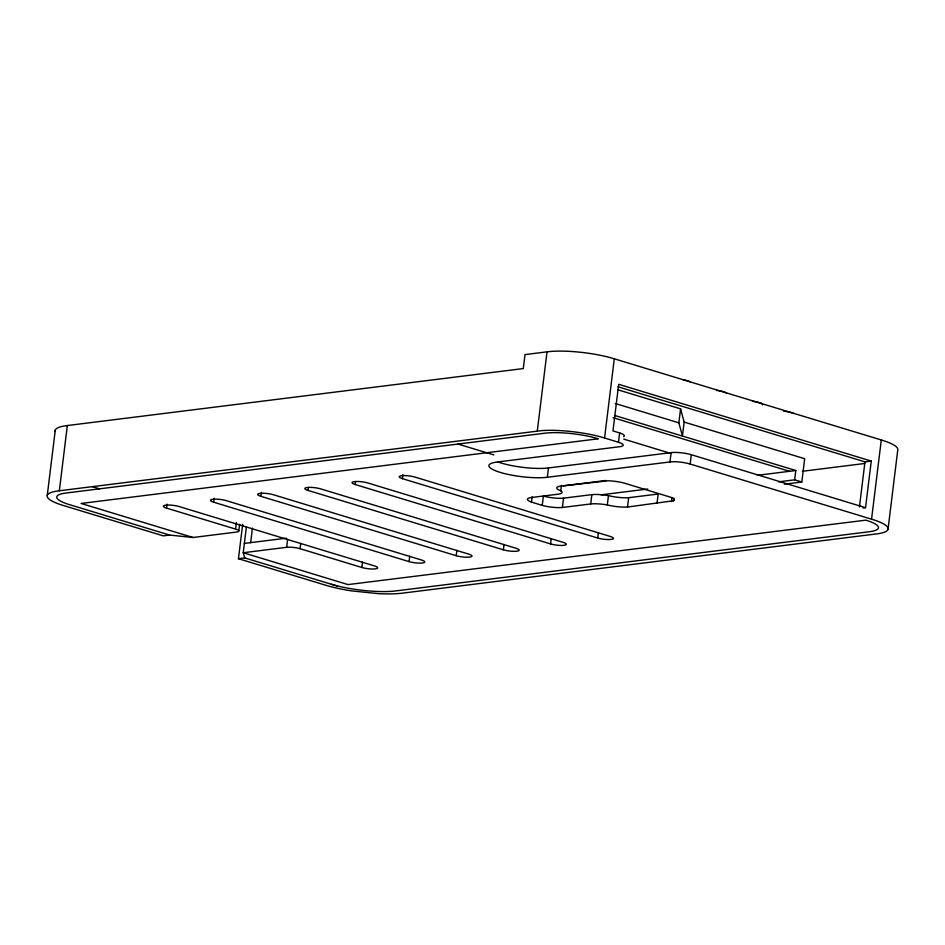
<?xml version="1.0" encoding="UTF-8"?>
<svg xmlns="http://www.w3.org/2000/svg" width="945" height="945" viewBox="0 0 945 945"><rect width="100%" height="100%" fill="white"/><g stroke="black" fill="none" stroke-linecap="round" stroke-linejoin="round"><path stroke-width="1.42" d="M47.262 495.381L55.271 430.152M236.415 522.455L235.6 529.106A9.604 2.008 7 0 1 236.474 532.07L193.063 537.492L169.545 535.059L163.249 535.85L63.705 505.599A47.215 9.899 7 0 1 59.334 490.774L67.343 425.545L523.294 368.574L525.007 354.599L547.025 351.847A47.215 9.899 7 0 1 614.285 358.805L881.295 439.968A47.215 9.899 7 0 1 897.738 450.174L888.016 529.389M235.6 529.106L166.58 508.126L167.064 504.134M213.747 502.232A9.604 2.008 7 0 1 212.873 499.267A9.604 2.008 7 0 1 226.327 500.661L421.624 560.031A9.604 2.008 7 0 1 422.498 562.984A9.604 2.008 7 0 1 409.043 561.602L213.747 502.232L214.232 498.239M238.825 530.877L239.64 524.215M881.295 439.968L871.562 519.171A47.215 9.899 7 0 1 875.944 533.996L401.129 593.318A55.613 11.659 7 0 1 378.331 593.649L351.564 590.885A55.613 11.659 7 0 1 327.124 585.664L238.447 558.708L242.676 524.298M246.326 527.404L243.219 552.742L244.743 557.916L336.999 585.959M250.649 542.631L252.433 528.078M260.914 496.338A9.604 2.008 7 0 1 260.04 493.373A9.604 2.008 7 0 1 273.495 494.767L468.791 554.136A9.604 2.008 7 0 1 469.665 557.089A9.604 2.008 7 0 1 456.211 555.707L260.914 496.338L261.399 492.345M331.376 584.258A45.939 9.627 7 0 0 395.754 590.92L869.258 531.728A37.54 7.867 7 0 0 865.833 520.152L348.008 584.589L243.219 552.742L286.63 547.309L287.611 539.323M166.58 508.126A9.604 2.008 7 0 1 165.706 505.162A9.604 2.008 7 0 1 179.16 506.555L374.456 565.913A9.604 2.008 7 0 1 375.33 568.878A9.604 2.008 7 0 1 361.876 567.484L300.085 548.702L300.734 543.387M308.082 490.443A9.604 2.008 7 0 1 307.208 487.478A9.604 2.008 7 0 1 320.662 488.872L515.958 548.242A9.604 2.008 7 0 1 516.832 551.207A9.604 2.008 7 0 1 503.378 549.813L308.082 490.443L308.401 487.785M355.249 484.549A9.604 2.008 7 0 1 354.375 481.596A9.604 2.008 7 0 1 367.829 482.978L563.125 542.347A9.604 2.008 7 0 1 564 545.312A9.604 2.008 7 0 1 550.557 543.918L355.249 484.549L355.58 481.891M361.876 567.484L362.537 562.169M402.416 478.654A9.604 2.008 7 0 1 401.542 475.701A9.604 2.008 7 0 1 414.997 477.083L610.293 536.453A9.604 2.008 7 0 1 611.167 539.418A9.604 2.008 7 0 1 597.724 538.024L402.416 478.654L402.901 474.662M409.043 561.602L409.705 556.274M456.211 555.707L456.872 550.38M503.378 549.813L504.039 544.485M537.292 431.062L547.025 351.847M531.492 502.126A16.939 3.556 7 0 1 530.18 497.672L558.483 494.14A17.364 3.638 7 0 0 560.751 490.786A16.975 3.556 7 0 1 559.428 486.344L608.06 480.781A16.975 3.556 7 0 1 623.641 482.93L670.206 497.082A16.975 3.556 7 0 1 673.714 500.732L627.504 507.028A16.975 3.556 7 0 1 607.316 504.937A17.175 3.603 7 0 0 590.719 503.945L562.417 507.477A15.498 3.248 7 0 1 542.241 505.386L531.492 502.126L532.141 496.798M542.241 505.386L543.387 496.066A15.498 3.248 7 0 0 563.563 498.157L591.865 494.625A17.175 3.603 7 0 1 608.462 495.617A16.975 3.556 7 0 0 628.649 497.708L658.169 494.022L657.035 503.342M619.648 432.94L618.502 442.26A14.777 3.095 7 0 1 619.814 446.702L497.188 462.022A33.607 7.04 7 0 0 500.248 472.394A33.607 7.04 7 0 0 547.344 477.272L548.478 467.952L671.115 452.631A14.458 3.036 7 0 1 691.303 454.71L865.537 507.678L871.266 461.077L618.691 384.308L612.974 430.908L619.648 432.94A14.777 3.095 7 0 1 623.641 436.661M550.557 543.918L551.207 538.591M560.751 490.786L561.401 485.458M562.417 507.477L563.563 498.157M590.719 503.945L591.865 494.625M618.502 442.26L604.564 438.019L614.285 358.805M597.724 538.024L598.374 532.696M607.316 504.937L608.462 495.617M627.504 507.028L628.649 497.708M547.344 477.272L669.97 461.94L671.115 452.631M680.577 408.854L684.156 422.084L682.444 436.058L678.864 422.828L680.577 408.854L617.687 389.742M671.529 501.523L672.013 497.531M673.584 500.803L673.915 498.145M871.562 519.171L690.157 464.03L691.303 454.71M778.574 481.844L794.65 479.836L795.796 470.515L614.947 415.54M784.279 484.194L801.821 482.009L804.679 458.715L684.156 422.084M859.43 507.004L864.97 461.869L871.266 461.077M193.063 537.492L81.105 503.461L598.268 438.799L597.642 438.622A37.552 7.867 7 0 0 545.029 433.176L65.996 493.03A37.552 7.867 7 0 0 69.422 504.618L169.545 535.059M59.334 490.774L541.65 430.613A47.215 9.899 7 0 1 604.564 438.019M563.421 485.777L605.745 480.497M601.114 494.837L647.809 489.002M757.299 475.323L795.796 470.515M802.459 471.271L864.793 463.475M244.365 543.422L286.347 538.178M238.447 558.708L244.743 557.916M863.033 507.985L865.537 507.678M618.054 386.812L864.97 461.869M615.313 403.515L678.864 422.828M613.128 417.69L789.512 471.295M794.65 479.836L801.821 482.009M623.747 439.118L670.111 453.21M457.982 444.044L493.81 454.923M92.35 486.651L99.508 488.825M55.259 431.475A47.215 9.899 7 0 1 67.343 425.545M669.97 461.94A14.458 3.036 7 0 1 690.157 464.03M783.535 411.099A12.805 2.681 7 0 1 793.824 413.508M286.63 547.309A9.604 2.008 7 0 1 300.085 548.702M548.478 467.952A33.607 7.04 7 0 1 497.743 461.845M683.306 379.855A9.604 2.008 7 0 1 690.464 382.028M716.641 390.415A9.604 2.008 7 0 1 726.776 393.498M752.468 401.306A9.604 2.008 7 0 1 762.438 404.897"/></g></svg>
